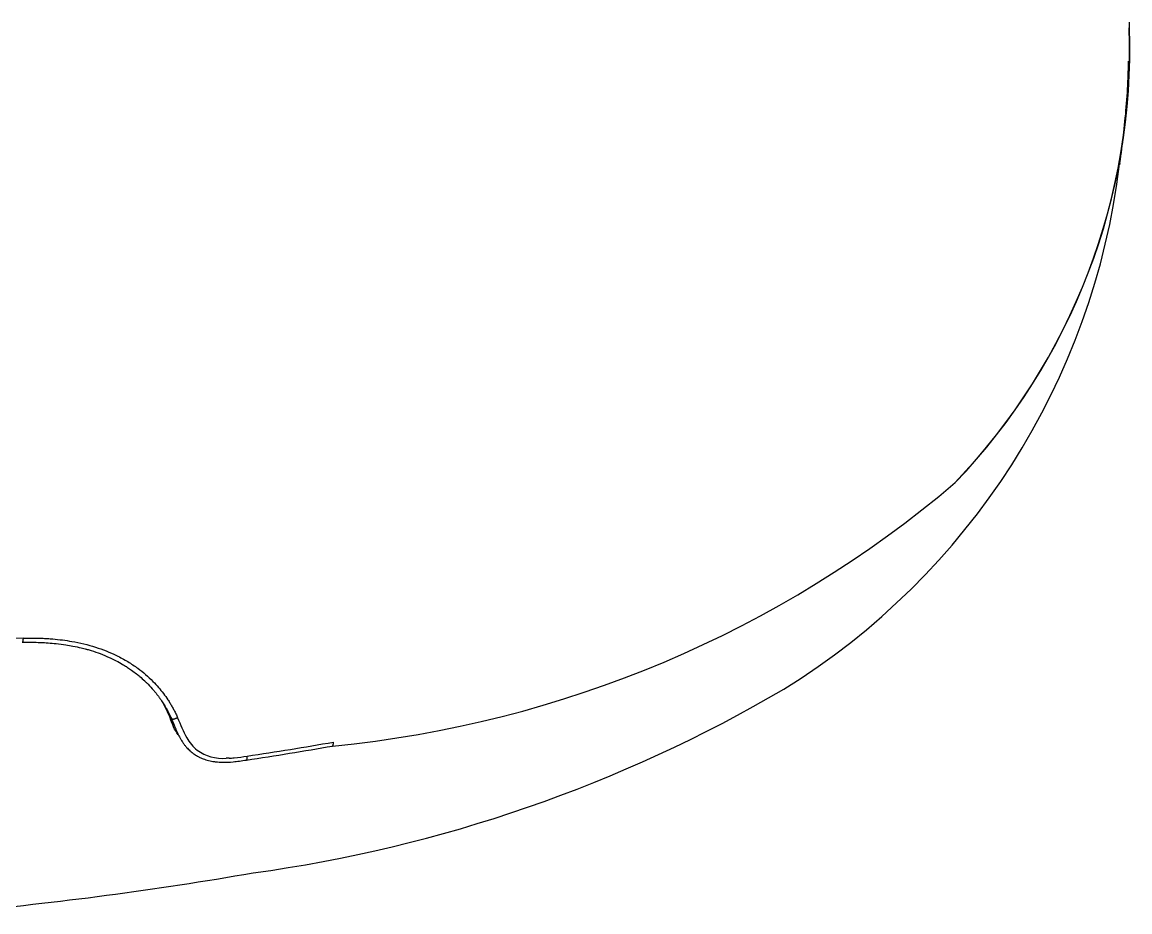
# Model space of a CAD drawing. Header units: millimetres. Extents: x 169 to 4368, y -1049 to 1924.
# Drawn here: x 461.289 to 464.561, y 1017.48 to 1020.109 of the extents above; entities that cross this region are included whole.
import ezdxf

# ---------------------------------------------------------------- set-up
doc = ezdxf.new("R2010")
doc.units = ezdxf.units.MM

msp = doc.modelspace()

# ---------------------------------------------------------------- linework, layer by layer
msp.add_line((461.9004, 1017.9338), (461.8917, 1017.9335))
for centre, radius, start, end in [((462.7059, 1020.0316), 1.8548, 316.2267, 1.876), ((462.7064, 1020.0314), 1.8548, 316.2267, 1.876), ((462.2066, 1020.0922), 2.3532, 0.0031, 0.4038), ((462.7087, 1020.1479), 1.8519, 358.7894, 358.7975), ((462.2071, 1020.092), 2.3532, 0.0031, 0.4038), ((462.7092, 1020.1477), 1.8519, 358.3159, 358.7894), ((462.7092, 1020.1477), 1.8519, 358.7894, 358.7975), ((462.4223, 1019.9446), 2.1242, 301.7346, 353.1106), ((461.8865, 1021.2879), 3.3335, 275.5021, 310.3715), ((461.5001, 1012.7998), 5.4929, 92.1695, 95.8381), ((461.3984, 1021.7842), 4.2284, 277.791, 300.4222), ((461.3942, 1017.9218), 0.3571, 19.103, 29.2682), ((462.2096, 1018.2252), 0.4919, 200.4363, 208.056), ((463.0697, 1018.9311), 1.6069, 213.5206, 214.0963), ((461.879, 1018.0515), 0.1185, 209.1567, 232.2754), ((461.8821, 1018.0615), 0.1284, 233.9023, 274.2639), ((460.5686, 1027.2113), 9.3855, 278.47606, 280.04777), ((460.5735, 1027.1973), 9.3598, 278.48311, 280.06162), ((461.8867, 1018.2345), 0.3011, 272.62, 275.5316), ((461.842, 1018.6417), 0.7106, 275.9529, 279.0852), ((460.0924, 1028.4322), 10.9991, 275.26963, 279.83752)]:
    msp.add_arc(centre, radius, start, end)
for points, knots in [([(464.531, 1019.6922), (464.5357, 1019.7221), (464.5426, 1019.7727), (464.5515, 1019.8593), (464.5558, 1019.9316), (464.5573, 1019.977), (464.5576, 1019.9938)], [0, 0, 0, 0, 0.2698853, 0.549789, 0.8334182, 1, 1, 1, 1]), ([(464.5315, 1019.692), (464.5362, 1019.7218), (464.5431, 1019.7725), (464.552, 1019.8591), (464.5563, 1019.9313), (464.5578, 1019.9768), (464.5581, 1019.9936)], [0, 0, 0, 0, 0.269885, 0.549789, 0.833418, 1, 1, 1, 1]), ([(461.2922, 1018.2888), (461.2953, 1018.2888), (461.3016, 1018.2889), (461.3109, 1018.2889), (461.3201, 1018.2889), (461.3291, 1018.2887), (461.338, 1018.2885), (461.3466, 1018.2882), (461.3552, 1018.2878), (461.3636, 1018.2874), (461.3718, 1018.2868), (461.3867, 1018.2856), (461.4083, 1018.2833), (461.4391, 1018.2786), (461.4717, 1018.2719), (461.5056, 1018.2625), (461.5377, 1018.2511), (461.5639, 1018.2394), (461.5849, 1018.2286), (461.6012, 1018.2194), (461.6166, 1018.2097), (461.6344, 1018.1973), (461.6543, 1018.1812), (461.6745, 1018.1622), (461.692, 1018.1434), (461.7068, 1018.1252), (461.718, 1018.1094), (461.7264, 1018.0963), (461.7325, 1018.0859), (461.7382, 1018.0753), (461.7437, 1018.0645), (461.747, 1018.0571), (461.7487, 1018.0534)], [0, 0, 0, 0, 0.016346, 0.032435, 0.048271, 0.063855, 0.07919, 0.094277, 0.109121, 0.123722, 0.138083, 0.152208, 0.202084, 0.251977, 0.316731, 0.379719, 0.441237, 0.501576, 0.53722, 0.571936, 0.605778, 0.638802, 0.693835, 0.750591, 0.796191, 0.840831, 0.884594, 0.907451, 0.930422, 0.953507, 0.976702, 1, 1, 1, 1]), ([(461.2894, 1018.2765), (461.3094, 1018.2768), (461.3397, 1018.2765), (461.3848, 1018.2735), (461.4157, 1018.2694), (461.441, 1018.2651), (461.4607, 1018.2607), (461.4746, 1018.2572), (461.4844, 1018.2545), (461.4984, 1018.2504), (461.5204, 1018.2428), (461.5396, 1018.2349), (461.5552, 1018.2277), (461.5685, 1018.2211), (461.5836, 1018.2127), (461.5947, 1018.2058), (461.6036, 1018.2001), (461.6137, 1018.1932), (461.6241, 1018.1854), (461.6321, 1018.179), (461.6403, 1018.1722), (461.649, 1018.1644), (461.6569, 1018.1568), (461.6659, 1018.1477), (461.6734, 1018.1395), (461.6816, 1018.1298), (461.6862, 1018.124), (461.6915, 1018.1171), (461.6957, 1018.1114), (461.701, 1018.1038), (461.7058, 1018.0964), (461.7116, 1018.0871), (461.7164, 1018.0787), (461.7206, 1018.0708), (461.7243, 1018.0635), (461.7271, 1018.0576), (461.7291, 1018.0533), (461.7301, 1018.051)], [0, 0, 0, 0, 0.097249, 0.179703, 0.233184, 0.271514, 0.318444, 0.346055, 0.350573, 0.374951, 0.427426, 0.481668, 0.492681, 0.5252, 0.567136, 0.592153, 0.600539, 0.6286, 0.664056, 0.6762, 0.688812, 0.726946, 0.745171, 0.753946, 0.802833, 0.811388, 0.829327, 0.847365, 0.863513, 0.871458, 0.903078, 0.916299, 0.937088, 0.961478, 0.969705, 0.986162, 1, 1, 1, 1]), ([(461.7301, 1018.051), (461.7307, 1018.0496), (461.7327, 1018.0449), (461.7371, 1018.0344), (461.7411, 1018.0245), (461.7451, 1018.0151), (461.7475, 1018.0098), (461.7502, 1018.0041), (461.7525, 1017.9994), (461.7547, 1017.9952), (461.7569, 1017.9912), (461.759, 1017.9875), (461.7613, 1017.984), (461.7639, 1017.98), (461.7664, 1017.9764), (461.7692, 1017.9726), (461.7721, 1017.969), (461.7755, 1017.965), (461.7798, 1017.9604), (461.7843, 1017.9562), (461.7892, 1017.9519), (461.7938, 1017.9483), (461.7992, 1017.9445), (461.8047, 1017.9411), (461.8098, 1017.9383), (461.8174, 1017.9345), (461.8244, 1017.9317), (461.8358, 1017.9279), (461.8456, 1017.9255), (461.8557, 1017.9238), (461.8665, 1017.9225), (461.884, 1017.9212), (461.9158, 1017.9228), (461.9374, 1017.9261), (461.952, 1017.9283)], [0, 0, 0, 0, 0.015859, 0.058461, 0.121581, 0.133636, 0.167251, 0.184825, 0.201289, 0.223283, 0.236087, 0.249521, 0.269115, 0.281146, 0.300594, 0.316257, 0.332139, 0.350083, 0.372309, 0.399935, 0.415898, 0.442609, 0.462344, 0.485877, 0.511689, 0.524001, 0.575861, 0.590166, 0.650204, 0.680053, 0.696812, 0.758913, 0.866178, 1, 1, 1, 1]), ([(461.7509, 1018.0027), (461.7508, 1018.0028), (461.7507, 1018.0029), (461.7479, 1018.0066), (461.7454, 1018.0103), (461.7385, 1018.0218), (461.7347, 1018.03), (461.7317, 1018.0387)], [0, 0, 0, 0, 0.011077, 0.011077, 0.340718, 0.340718, 1, 1, 1, 1])]:
    msp.add_open_spline(points, degree=3, knots=knots)
for points, degree in [([(464.5315, 1019.692), (464.5312, 1019.6904), (464.531, 1019.6888), (464.5307, 1019.6873)], 3), ([(461.2922, 1018.2888), (461.2918, 1018.2848), (461.2915, 1018.2808), (461.291, 1018.2779), (461.2902, 1018.2765), (461.2894, 1018.2765)], 5), ([(461.7487, 1018.0534), (461.7435, 1018.0508), (461.7383, 1018.0482), (461.7336, 1018.0474), (461.7311, 1018.0486), (461.7301, 1018.051)], 5), ([(462.2061, 1017.9697), (462.2073, 1017.9699), (462.2082, 1017.9713), (462.2087, 1017.9741), (462.2087, 1017.9778), (462.2087, 1017.9815)], 5), ([(461.952, 1017.9283), (461.9531, 1017.9284), (461.9538, 1017.9298), (461.9542, 1017.9326), (461.9542, 1017.9363), (461.9542, 1017.9399)], 5)]:
    msp.add_open_spline(points, degree=degree)

doc.saveas('drawing.dxf')
